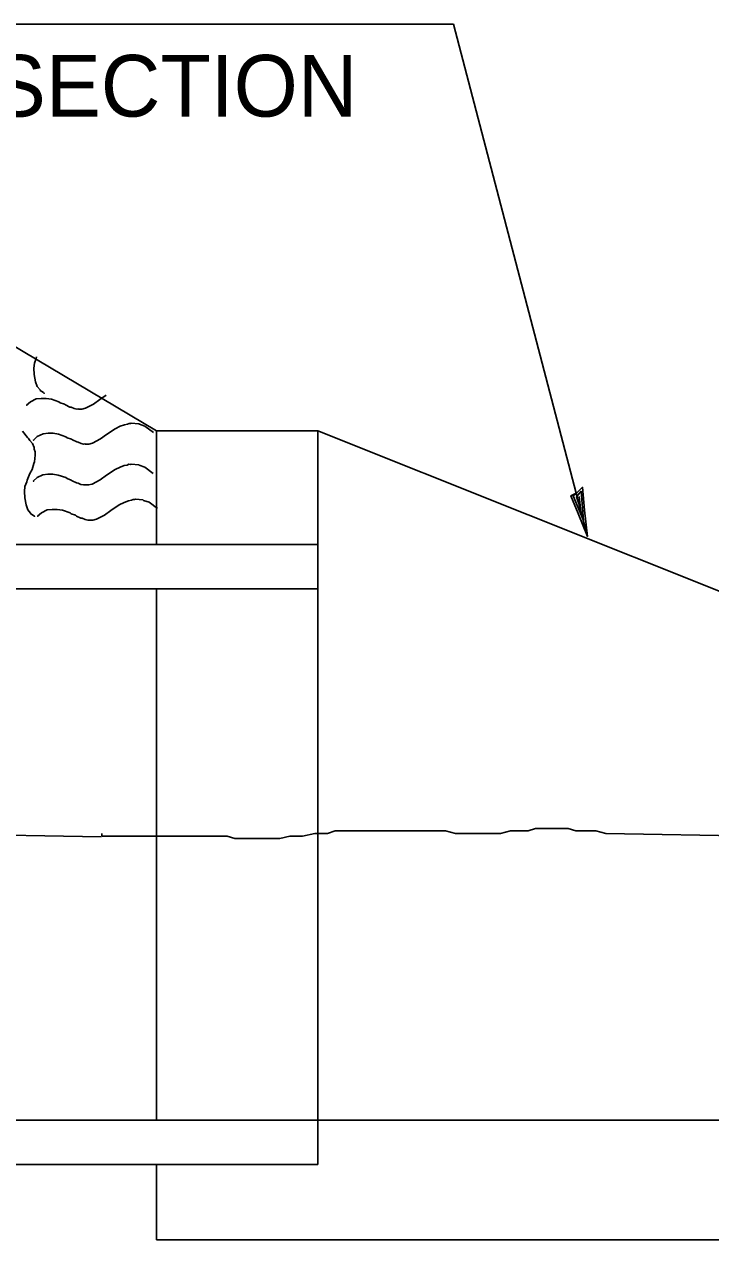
# Model space of a CAD drawing. Extents: x 1348387 to 1349067, y 1153645 to 1154085.
# Drawn here: x 1348494.68 to 1348521.39, y 1154007.81 to 1154055.12 of the extents above; entities that cross this region are included whole.
import ezdxf

# ---------------------------------------------------------------- set-up
doc = ezdxf.new("R2010")
doc.units = 0
for name, color, linetype in [('Design_EX_Roadway Notes', 7, 'Continuous'), ('Drainage_EX_Pipe Culvert', 7, 'Continuous'), ('Topo_Water Edge', 7, 'Continuous'), ('XSC_Exist Ground', 7, 'Continuous')]:
    doc.layers.add(name, color=color, linetype=linetype)

msp = doc.modelspace()

# ---------------------------------------------------------------- linework, layer by layer
at = {"layer": 'Design_EX_Roadway Notes'}
for p, q in [((1348485.428, 1154055.12), (1348511.375, 1154055.12)), ((1348511.375, 1154055.12), (1348516.596, 1154035.184))]:
    msp.add_line(p, q, dxfattribs=at)
msp.add_lwpolyline([(1348516.178, 1154036.882), (1348515.941, 1154036.759), (1348516.236, 1154036.073), (1348516.596, 1154035.184), (1348516.473, 1154036.201), (1348516.4, 1154037.101), (1348516.178, 1154036.882), (1348516.031, 1154036.763), (1348516.436, 1154035.802), (1348516.341, 1154036.943), (1348516.169, 1154036.726), (1348516.319, 1154036.276), (1348516.269, 1154036.733)], dxfattribs=at)
at = {"layer": 'Drainage_EX_Pipe Culvert'}
for p, q in [((1348506.107, 1154039.3), (1348499.819, 1154039.3)), ((1348499.819, 1154039.3), (1348499.819, 1154034.875)), ((1348506.107, 1154039.3), (1348506.107, 1154010.741)), ((1348530.993, 1154029.34), (1348506.107, 1154039.3)), ((1348506.107, 1154034.875), (1348481.325, 1154034.875)), ((1348506.107, 1154033.151), (1348481.325, 1154033.151)), ((1348499.819, 1154033.151), (1348499.819, 1154012.465)), ((1348530.993, 1154012.465), (1348481.325, 1154012.465)), ((1348506.107, 1154010.741), (1348481.325, 1154010.741)), ((1348499.819, 1154010.741), (1348499.819, 1154007.809)), ((1348525.865, 1154007.809), (1348499.819, 1154007.809))]:
    msp.add_line(p, q, dxfattribs=at)
at = {"layer": 'Topo_Water Edge'}
for points in [[(1348472.205, 1154023.593), (1348472.205, 1154023.496), (1348475.816, 1154023.496), (1348477.083, 1154023.496), (1348477.376, 1154023.398), (1348479.132, 1154023.398), (1348479.522, 1154023.496), (1348480.01, 1154023.496), (1348480.499, 1154023.593), (1348480.986, 1154023.593), (1348481.279, 1154023.692), (1348485.572, 1154023.692), (1348485.962, 1154023.593), (1348487.718, 1154023.593), (1348488.108, 1154023.692), (1348488.791, 1154023.692), (1348489.085, 1154023.788), (1348490.352, 1154023.788), (1348490.645, 1154023.692), (1348491.035, 1154023.692), (1348491.426, 1154023.692), (1348491.816, 1154023.593), (1348497.669, 1154023.496)], [(1348497.698, 1154023.62), (1348497.698, 1154023.523), (1348501.307, 1154023.523), (1348502.576, 1154023.523), (1348502.868, 1154023.425), (1348504.623, 1154023.425), (1348505.015, 1154023.523), (1348505.502, 1154023.523), (1348505.99, 1154023.62), (1348506.477, 1154023.62), (1348506.771, 1154023.719), (1348511.063, 1154023.719), (1348511.454, 1154023.62), (1348513.211, 1154023.62), (1348513.601, 1154023.719), (1348514.283, 1154023.719), (1348514.576, 1154023.817), (1348515.843, 1154023.817), (1348516.137, 1154023.719), (1348516.527, 1154023.719), (1348516.917, 1154023.719), (1348517.307, 1154023.62), (1348523.162, 1154023.523)]]:
    msp.add_lwpolyline(points, dxfattribs=at)
at = {"layer": 'XSC_Exist Ground'}
msp.add_line((1348499.819, 1154039.3), (1348478.028, 1154052.248), dxfattribs=at)
for points in [[(1348495.158, 1154042.175), (1348495.143, 1154042.111), (1348495.076, 1154041.929), (1348495.053, 1154041.733), (1348495.068, 1154041.485), (1348495.119, 1154041.209), (1348495.182, 1154041.02), (1348495.293, 1154040.891), (1348495.295, 1154040.87), (1348495.424, 1154040.786), (1348495.446, 1154040.767), (1348495.458, 1154040.758), (1348495.446, 1154040.767)], [(1348497.861, 1154040.68), (1348497.614, 1154040.516), (1348497.372, 1154040.339), (1348497.065, 1154040.179), (1348496.918, 1154040.141), (1348496.798, 1154040.138), (1348496.765, 1154040.147), (1348496.721, 1154040.143), (1348496.624, 1154040.165), (1348496.508, 1154040.216), (1348496.454, 1154040.222), (1348496.283, 1154040.302), (1348496.247, 1154040.33), (1348496.079, 1154040.389), (1348496.031, 1154040.428), (1348495.74, 1154040.525), (1348495.532, 1154040.558), (1348495.335, 1154040.56), (1348495.143, 1154040.539), (1348494.917, 1154040.428), (1348494.77, 1154040.294), (1348494.78, 1154040.285), (1348494.77, 1154040.294)], [(1348494.611, 1154039.286), (1348494.8, 1154039.036), (1348494.848, 1154038.997), (1348494.899, 1154038.917), (1348494.998, 1154038.797), (1348495.068, 1154038.643), (1348495.064, 1154038.587), (1348495.107, 1154038.472), (1348495.11, 1154038.353), (1348495.073, 1154038.091), (1348495.058, 1154038.023), (1348494.986, 1154037.789), (1348494.903, 1154037.639), (1348494.789, 1154037.378), (1348494.774, 1154037.312), (1348494.708, 1154037.132), (1348494.686, 1154036.936), (1348494.701, 1154036.687), (1348494.752, 1154036.411), (1348494.815, 1154036.223), (1348494.926, 1154036.094), (1348494.927, 1154036.072), (1348495.055, 1154035.988), (1348495.079, 1154035.97), (1348495.091, 1154035.961), (1348495.079, 1154035.97)], [(1348499.703, 1154039.231), (1348499.375, 1154039.477), (1348499.162, 1154039.552), (1348499.138, 1154039.571), (1348498.842, 1154039.595), (1348498.812, 1154039.58), (1348498.758, 1154039.586), (1348498.695, 1154039.558), (1348498.578, 1154039.534), (1348498.413, 1154039.474), (1348498.215, 1154039.378), (1348497.882, 1154039.157), (1348497.641, 1154038.98), (1348497.333, 1154038.818), (1348497.186, 1154038.781), (1348497.068, 1154038.781), (1348497.033, 1154038.787), (1348496.991, 1154038.782), (1348496.891, 1154038.805), (1348496.778, 1154038.859), (1348496.723, 1154038.863), (1348496.552, 1154038.941), (1348496.517, 1154038.971), (1348496.348, 1154039.028), (1348496.301, 1154039.067), (1348496.009, 1154039.166), (1348495.8, 1154039.199), (1348495.605, 1154039.199), (1348495.413, 1154039.18), (1348495.185, 1154039.07), (1348495.038, 1154038.934), (1348495.05, 1154038.925), (1348495.038, 1154038.934)], [(1348499.697, 1154037.638), (1348499.369, 1154037.884), (1348499.156, 1154037.959), (1348499.132, 1154037.978), (1348498.836, 1154038.002), (1348498.806, 1154037.987), (1348498.752, 1154037.993), (1348498.689, 1154037.965), (1348498.572, 1154037.941), (1348498.406, 1154037.879), (1348498.211, 1154037.785), (1348497.876, 1154037.566), (1348497.636, 1154037.387), (1348497.327, 1154037.225), (1348497.18, 1154037.189), (1348497.06, 1154037.188), (1348497.029, 1154037.194), (1348496.985, 1154037.189), (1348496.886, 1154037.212), (1348496.771, 1154037.264), (1348496.717, 1154037.27), (1348496.546, 1154037.35), (1348496.511, 1154037.377), (1348496.343, 1154037.437), (1348496.295, 1154037.474), (1348496.003, 1154037.573), (1348495.794, 1154037.606), (1348495.599, 1154037.608), (1348495.406, 1154037.587), (1348495.179, 1154037.477), (1348495.032, 1154037.342), (1348495.044, 1154037.332), (1348495.032, 1154037.342)], [(1348499.862, 1154036.267), (1348499.535, 1154036.513), (1348499.321, 1154036.589), (1348499.297, 1154036.609), (1348499.003, 1154036.631), (1348498.971, 1154036.618), (1348498.917, 1154036.622), (1348498.854, 1154036.594), (1348498.739, 1154036.571), (1348498.572, 1154036.51), (1348498.376, 1154036.414), (1348498.043, 1154036.195), (1348497.801, 1154036.018), (1348497.494, 1154035.856), (1348497.345, 1154035.818), (1348497.227, 1154035.817), (1348497.194, 1154035.824), (1348497.15, 1154035.82), (1348497.051, 1154035.841), (1348496.936, 1154035.895), (1348496.882, 1154035.901), (1348496.711, 1154035.979), (1348496.676, 1154036.007), (1348496.508, 1154036.066), (1348496.46, 1154036.103), (1348496.168, 1154036.204), (1348495.959, 1154036.235), (1348495.766, 1154036.237), (1348495.572, 1154036.216), (1348495.346, 1154036.106), (1348495.197, 1154035.971), (1348495.209, 1154035.961), (1348495.197, 1154035.971)]]:
    msp.add_lwpolyline(points, dxfattribs=at)

# ---------------------------------------------------------------- texts
at = {"layer": 'Design_EX_Roadway Notes'}
msp.add_text('END SECTION', height=2.4, dxfattribs=at).set_placement((1348485.708, 1154051.528))

doc.saveas('drawing.dxf')
